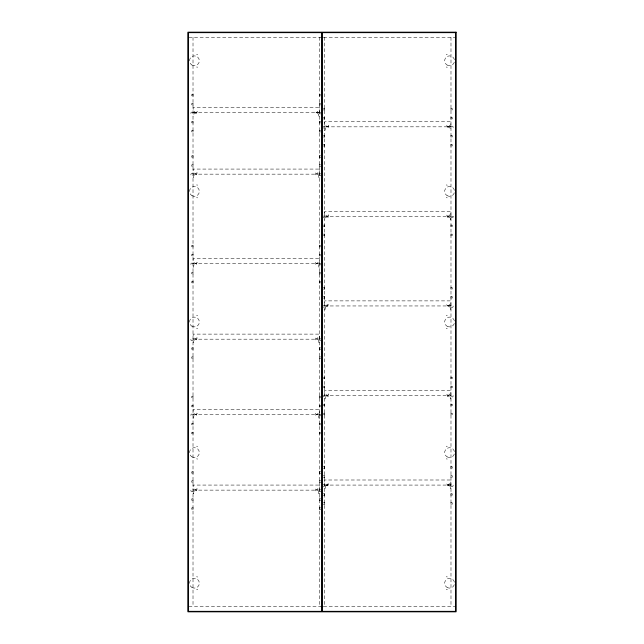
<?xml version="1.0" encoding="UTF-8"?>
<svg xmlns="http://www.w3.org/2000/svg" width="644" height="644" viewBox="0 0 644 644"><rect width="100%" height="100%" fill="white"/><g stroke="black" fill="none" stroke-linecap="round" stroke-linejoin="round"><path stroke-width="0.48" stroke-dasharray="3.22 2.42" d="M193.015 340.298C190.077 342.149 190.077 337.053 193.015 338.905M193.015 491.259C190.077 493.103 190.077 488.015 193.015 489.859M450.985 307.067C453.915 308.862 453.923 303.912 450.985 305.667M450.985 396.632C453.915 398.427 453.923 393.468 450.985 395.231M450.985 486.188C453.915 487.983 453.923 483.024 450.985 484.787M193.015 96.198L193.015 94.088M193.015 105.213L193.015 103.104M319.464 94.088L319.464 96.198M319.464 103.104L319.464 105.213M193.015 123.237L193.015 121.128M324.536 110.285L324.536 108.168M193.015 132.253L193.015 130.136M324.536 119.293L324.536 117.184M319.464 121.128L319.464 123.237M450.985 108.168L450.985 110.285M319.464 130.136L319.464 132.253M450.985 117.184L450.985 119.293M324.536 137.317L324.536 135.208M193.015 157.595L193.015 155.486M324.536 146.333L324.536 144.216M193.015 166.611L193.015 164.494M450.985 135.208L450.985 137.317M319.464 155.486L319.464 157.595M450.985 144.216L450.985 146.333M319.464 164.494L319.464 166.611M324.536 226.881L324.536 224.764M193.015 247.159L193.015 245.042M324.536 235.889L324.536 233.78M193.015 256.167L193.015 254.058M450.985 224.764L450.985 226.881M319.464 245.042L319.464 247.159M450.985 233.78L450.985 235.889M319.464 254.058L319.464 256.167M193.015 274.191L193.015 272.082M193.015 283.207L193.015 281.09M319.464 272.082L319.464 274.191M319.464 281.09L319.464 283.207M324.536 289.398L324.536 287.288M324.536 298.413L324.536 296.304M450.985 287.288L450.985 289.398M450.985 296.304L450.985 298.413M193.015 349.668L193.015 347.559M193.015 358.684L193.015 356.567M319.464 347.559L319.464 349.668M319.464 356.567L319.464 358.684M324.536 378.962L324.536 376.845M193.015 398.113L193.015 395.996M324.536 387.97L324.536 385.861M193.015 407.121L193.015 405.012M450.985 376.845L450.985 378.962M319.464 395.996L319.464 398.113M450.985 385.861L450.985 387.97M319.464 405.012L319.464 407.121M324.536 405.994L324.536 403.885M193.015 425.145L193.015 423.036M324.536 415.01L324.536 412.901M193.015 434.161L193.015 432.052M450.985 403.885L450.985 405.994M319.464 423.036L319.464 425.145M450.985 412.901L450.985 415.01M319.464 432.052L319.464 434.161M193.015 473.59L193.015 471.48M193.015 482.598L193.015 480.488M324.536 468.518L324.536 466.409M319.464 471.48L319.464 473.59M324.536 477.534L324.536 475.417M319.464 480.488L319.464 482.598M193.015 500.63L193.015 498.512M450.985 466.409L450.985 468.518M193.015 509.637L193.015 507.528M450.985 475.417L450.985 477.534M324.536 495.558L324.536 493.441M319.464 498.512L319.464 500.63M324.536 504.566L324.536 502.457M319.464 507.528L319.464 509.637M450.985 493.441L450.985 495.558M450.985 502.457L450.985 504.566M315.946 112.748C321.469 112.378 313.073 109.005 316.647 112.756M447.467 126.828C454.664 125.065 441.856 124.332 448.852 126.828M315.946 174.146C322.926 172.391 310.577 171.666 317.331 174.146M447.467 216.384C454.487 214.283 441.848 214.219 448.876 216.384M315.946 263.702C322.926 261.955 310.577 261.231 317.331 263.702M447.467 305.948C454.487 303.839 441.848 303.775 448.876 305.948M315.946 339.179C322.741 337.094 310.585 337.013 317.355 339.179M447.467 395.505C454.278 393.436 442.098 393.323 448.876 395.505M315.946 414.656C322.926 412.909 310.577 412.184 317.331 414.656M315.946 490.132C322.741 488.015 310.529 487.983 317.355 490.132M447.467 485.069C454.278 483 442.098 482.879 448.876 485.069M195.124 112.748C202.297 110.953 189.521 110.269 196.509 112.748M326.645 126.828C333.608 124.799 321.106 124.574 328.054 126.828M195.124 174.146C201.886 171.908 189.706 172.101 196.533 174.146M326.645 216.384C333.616 214.243 321.058 214.251 328.054 216.384M195.124 263.702C201.886 261.464 189.706 261.665 196.533 263.702M327.353 305.956C330.968 303.517 323.674 303.855 327.353 305.94M328.029 305.948L326.669 305.948M195.124 339.179C201.886 336.941 189.706 337.142 196.533 339.179M326.645 395.505C333.407 393.291 321.235 393.452 328.054 395.505M195.124 414.656C201.886 412.418 189.706 412.619 196.533 414.656M195.124 490.132C201.886 487.927 189.755 488.063 196.533 490.132M326.645 485.069C332.191 484.529 323.787 481.406 327.353 485.069M188.789 37.272L322.499 37.272M323.505 37.272L456.057 37.272M193.015 94.443L191.743 94.443L191.743 95.851L193.015 95.851M319.464 94.443L320.736 94.443M319.464 95.851L320.736 95.851M193.015 103.451L191.743 103.451L191.743 104.859L193.015 104.859M319.464 103.451L320.736 103.451M319.464 104.859L320.736 104.859M323.264 108.522L324.536 108.522M450.985 108.522L452.257 108.522L452.257 109.931L450.985 109.931M323.264 109.931L324.536 109.931M193.015 112.467C190.109 110.72 190.061 115.662 193.015 113.867M319.464 112.467L321.38 112.467M193.015 112.74L196.67 112.74L196.67 113.457M319.464 112.74L315.802 112.74L315.802 113.457L317.355 113.457A1.409 1.409 0 0 1 318.764 114.865M193.015 112.756L319.464 112.756M196.67 113.441L195.124 113.441A1.409 1.409 0 0 0 193.715 114.849L193.715 116.137L193.015 116.137M319.464 113.867L321.38 113.867M319.464 116.137L318.764 116.121L318.764 114.849M323.264 117.538L324.536 117.538M450.985 117.538L452.257 117.538L452.257 118.947L450.985 118.947M323.264 118.947L324.536 118.947M193.015 121.475L191.743 121.475L191.743 122.883L193.015 122.883M319.464 121.475L320.736 121.475M319.464 122.883L320.736 122.883M322.62 126.554L324.536 126.554M450.985 126.554C453.915 124.743 453.915 129.726 450.985 127.947M322.62 127.947L324.536 127.947M324.536 130.217L325.236 130.201L325.236 128.929A1.409 1.409 0 0 1 326.645 127.528L328.199 127.528L328.199 126.82L324.536 126.836L450.985 126.82L447.33 126.836L447.33 127.544L448.876 127.544A1.409 1.409 0 0 1 450.285 128.953L450.285 130.217L450.985 130.201M193.015 130.49L191.743 130.49L191.743 131.899L193.015 131.899M319.464 130.49L320.736 130.49M319.464 131.899L320.736 131.899M323.264 135.562L324.536 135.562M450.985 135.562L452.257 135.562L452.257 136.971L450.985 136.971M323.264 136.971L324.536 136.971M323.264 144.57L324.536 144.57M450.985 144.57L452.257 144.57L452.257 145.979L450.985 145.979M323.264 145.979L324.536 145.979M193.015 155.84L191.743 155.84L191.743 157.249L193.015 157.249M319.464 155.84L320.736 155.84M319.464 157.249L320.736 157.249M193.015 164.848L191.743 164.848L191.743 166.257L193.015 166.257M319.464 164.848L320.736 164.848M319.464 166.257L320.736 166.257M193.015 173.864C190.109 172.117 190.061 177.06 193.015 175.265M319.464 173.864L321.38 173.864M193.015 174.154L319.464 174.154M319.464 175.265L321.38 175.265M193.015 177.511L193.715 177.511L193.715 176.247A1.409 1.409 0 0 1 195.124 174.838L196.67 174.854L196.67 174.138M319.464 177.527L318.764 177.527L318.764 176.247A1.409 1.409 0 0 0 317.355 174.854L315.802 174.838L315.802 174.138M322.62 216.11L324.536 216.11M450.985 216.11L453.183 216.392M324.536 216.4L450.985 216.4M328.199 217.084L326.645 217.084A1.409 1.409 0 0 0 325.236 218.493L325.236 219.773L324.536 219.757M447.33 217.084L448.876 217.084M322.62 217.511L324.536 217.511M450.985 217.511L453.046 217.471L453.183 216.392M450.985 219.773L450.285 219.757L450.285 218.493M323.264 225.118L324.536 225.118M450.985 225.118L452.257 225.118L452.257 226.527L450.985 226.527M323.264 226.527L324.536 226.527M323.264 234.134L324.536 234.134M450.985 234.134L452.257 234.134L452.257 235.535L450.985 235.535M323.264 235.535L324.536 235.535M193.015 245.396L191.743 245.396L191.743 246.805L193.015 246.805M319.464 245.396L320.736 245.396M319.464 246.805L320.736 246.805M193.015 254.404L191.743 254.404L191.743 255.813L193.015 255.813M319.464 254.404L320.736 254.404M319.464 255.813L320.736 255.813M193.015 263.428C190.109 261.673 190.061 266.616 193.015 264.821M319.464 263.428L321.38 263.428M193.015 263.71L319.464 263.71M319.464 264.821L321.38 264.821M193.015 267.075L193.715 267.075L193.715 265.803A1.409 1.409 0 0 1 195.124 264.394L196.67 264.394L196.67 263.694M319.464 267.075L318.764 267.091L318.764 265.803A1.409 1.409 0 0 0 317.355 264.418L315.802 264.394L315.802 263.694M193.015 272.436L191.743 272.436L191.743 273.837L193.015 273.837M319.464 272.436L320.736 272.436M319.464 273.837L320.736 273.837M193.015 281.444L191.743 281.444L191.743 282.853L193.015 282.853M319.464 281.444L320.736 281.444M319.464 282.853L320.736 282.853M323.264 287.643L324.536 287.643M450.985 287.643L452.257 287.643L452.257 289.051L450.985 289.051M323.264 289.051L324.536 289.051M323.264 296.651L324.536 296.651M450.985 296.651L452.257 296.651L452.257 298.059L450.985 298.059M323.264 298.059L324.536 298.059M322.62 305.667L324.536 305.667M324.536 305.94L328.199 305.94L328.199 306.657L326.645 306.657M450.985 305.94L447.33 305.94L447.33 306.657L448.876 306.657M324.536 305.956L450.985 305.956M322.62 307.067L324.536 307.067M324.536 309.321L325.236 309.321L325.236 308.049A1.409 1.409 0 0 1 326.645 306.641M450.985 309.337L450.285 309.337L450.285 308.049A1.409 1.409 0 0 0 448.876 306.641M319.464 338.905L321.38 338.905M193.015 339.187L319.464 339.187M319.464 340.298L321.38 340.298M193.015 342.568L193.715 342.552L193.715 341.28A1.409 1.409 0 0 1 195.124 339.879L196.67 339.879L196.67 339.171M319.464 342.568L318.764 342.552L318.764 341.28A1.409 1.409 0 0 0 317.355 339.895L315.802 339.879L315.802 339.171M193.015 347.913L191.743 347.913L191.743 349.322L193.015 349.322M319.464 347.913L320.736 347.913M319.464 349.322L320.736 349.322M193.015 356.921L191.743 356.921L191.743 358.33L193.015 358.33M319.464 356.921L320.736 356.921M319.464 358.33L320.736 358.33M323.264 377.199L324.536 377.199M450.985 377.199L452.257 377.199L452.257 378.608L450.985 378.608M323.264 378.608L324.536 378.608M323.264 386.215L324.536 386.215M450.985 386.215L452.257 386.215L452.257 387.624L450.985 387.624M323.264 387.624L324.536 387.624M322.62 395.231L324.536 395.231M324.536 395.513L450.985 395.513M326.645 396.221L328.199 396.205M447.33 396.205L448.876 396.221M193.015 396.35L191.743 396.35L191.743 397.759L193.015 397.759M319.464 396.35L320.736 396.35M322.62 396.632L324.536 396.632M319.464 397.759L320.736 397.759M324.536 398.894L325.236 398.877L325.236 397.614A1.409 1.409 0 0 1 326.645 396.205M450.985 398.894L450.285 398.877L450.285 397.614A1.409 1.409 0 0 0 448.876 396.205M323.264 404.239L324.536 404.239M450.985 404.239L452.257 404.239L452.257 405.648L450.985 405.648M193.015 405.366L191.743 405.366L191.743 406.775L193.015 406.775M319.464 405.366L320.736 405.366M323.264 405.648L324.536 405.648M319.464 406.775L320.736 406.775M323.264 413.247L324.536 413.247M450.985 413.247L452.257 413.247L452.257 414.656L450.985 414.656M193.015 414.382C190.109 412.627 190.061 417.57 193.015 415.783M319.464 414.382L321.38 414.382M193.015 414.664L319.464 414.664M323.264 414.656L324.536 414.656M319.464 415.783L321.38 415.783M193.015 418.045L193.715 418.028L193.715 416.765A1.409 1.409 0 0 1 195.124 415.356L196.67 415.356L196.67 414.647M319.464 418.045L318.764 418.028L318.764 416.765A1.409 1.409 0 0 0 317.355 415.372L315.802 415.356L315.802 414.647M193.015 423.39L191.743 423.39L191.743 424.799L193.015 424.799M319.464 423.39L320.736 423.39M319.464 424.799L320.736 424.799M193.015 432.398L191.743 432.398L191.743 433.806L193.015 433.806M319.464 432.398L320.736 432.398M319.464 433.806L320.736 433.806M323.264 466.763L324.536 466.763M450.985 466.763L452.257 466.763L452.257 468.164L450.985 468.164M323.264 468.164L324.536 468.164M193.015 471.827L191.743 471.827L191.743 473.235L193.015 473.235M319.464 471.827L320.736 471.827M319.464 473.235L320.736 473.235M323.264 475.771L324.536 475.771M450.985 475.771L452.257 475.771L452.257 477.18L450.985 477.18M323.264 477.18L324.536 477.18M193.015 480.843L191.743 480.843L191.743 482.251L193.015 482.251M319.464 480.843L320.736 480.843M319.464 482.251L320.736 482.251M322.62 484.787L324.536 484.787M324.536 485.061L328.199 485.061L328.199 485.777M450.985 485.061L447.33 485.061L447.33 485.777M324.536 485.077L450.985 485.077M326.645 485.777L328.199 485.761M447.33 485.761L448.876 485.777M322.62 486.188L324.536 486.188M324.536 488.45L325.236 488.434L325.236 487.17A1.409 1.409 0 0 1 326.645 485.761M450.985 488.434L450.285 488.45L450.285 487.17A1.409 1.409 0 0 0 448.876 485.761M319.464 489.859L321.38 489.859M193.015 490.124L319.464 490.14M319.464 491.259L321.38 491.259M193.015 493.505L193.715 493.505M318.764 493.505L319.464 493.505M193.015 493.521L193.715 493.521L193.715 492.241A1.409 1.409 0 0 1 195.124 490.833L196.67 490.833L196.67 490.124M319.464 493.521L318.764 493.521L318.764 492.241A1.409 1.409 0 0 0 317.355 490.849L315.802 490.849L315.802 490.124M323.264 493.795L324.536 493.795M450.985 493.795L452.257 493.795L452.257 495.204L450.985 495.204M323.264 495.204L324.536 495.204M193.015 498.867L191.743 498.867L191.743 500.275L193.015 500.275M319.464 498.867L320.736 498.867M319.464 500.275L320.736 500.275M323.264 502.811L324.536 502.811M450.985 502.811L452.257 502.811L452.257 504.22L450.985 504.22M323.264 504.22L324.536 504.22M193.015 507.875L191.743 507.875L191.743 509.283L193.015 509.283M319.464 507.875L320.736 507.875M319.464 509.283L320.736 509.283M188.789 606.729L322.499 606.729M323.505 606.729L455.211 606.729M316.647 112.74L317.355 112.748M327.353 485.061L328.054 485.069M450.985 37.272L450.985 606.729M450.848 126.836L450.848 121.764L324.673 121.764L324.673 126.836M450.848 216.392L450.848 211.321L324.673 211.321L324.673 216.392M450.848 305.948L450.848 300.885L324.673 300.885L324.673 305.948M450.848 395.513L450.848 390.441L324.673 390.441L324.673 395.513M450.848 485.069L450.848 479.997L324.673 479.997L324.673 485.069M447.33 216.376L447.33 217.1M447.33 395.497L447.33 396.221M328.199 216.376L328.199 217.1M328.199 395.497L328.199 396.221M324.536 37.272L324.536 606.729M319.464 37.272L319.464 606.729M319.327 112.748L319.327 107.685L193.152 107.685L193.152 112.748M319.327 174.146L319.327 169.074L193.152 169.074L193.152 174.146M319.327 263.702L319.327 258.638L193.152 258.638L193.152 263.702M319.327 339.187L319.327 334.115L193.152 334.115L193.152 339.187M319.327 414.664L319.327 409.592L193.152 409.592L193.152 414.664M319.327 490.14L319.327 485.069L193.152 485.069L193.152 490.14M193.015 37.272L193.015 606.729M448.876 217.1A1.409 1.409 0 0 1 450.285 218.509M196.823 54.378L197.37 54.523L196.855 54.305M196.823 67.048L197.37 67.193L196.855 66.984M196.823 184.981L197.37 185.126L196.855 184.917M196.823 197.66L197.338 197.869L196.855 197.587M196.823 315.592L197.338 315.802L196.855 315.52M196.823 328.263L197.338 328.48L196.855 328.199M196.823 446.195L197.338 446.413L196.855 446.131M196.823 458.874L197.338 459.083L196.855 458.802M196.823 576.807L197.338 577.016L196.855 576.734M196.823 589.477L197.37 589.622L196.823 589.477M446.63 54.378L447.145 54.587L446.662 54.305M446.63 67.048L447.145 67.266L446.662 66.984M446.63 184.981L447.145 185.198L446.662 184.917M446.63 197.66L447.145 197.869L446.662 197.587M446.63 315.592L447.145 315.802L446.662 315.52M446.63 328.263L447.145 328.48L446.662 328.199M446.63 446.195L447.145 446.413L446.662 446.131M446.63 458.874L447.145 459.083L446.662 458.802M446.63 576.807L447.178 576.952L446.662 576.734M446.63 589.477L447.178 589.622L446.63 589.477M191.952 587.481A4.927 4.927 0 0 0 199.35 583.214A4.927 4.927 0 0 0 191.952 578.948A4.927 4.927 0 0 0 191.952 587.481M191.952 456.878A4.927 4.927 0 0 0 199.35 452.603A4.927 4.927 0 0 0 191.952 448.337A4.927 4.927 0 0 0 191.952 456.878M191.952 326.267A4.927 4.927 0 0 0 199.35 322A4.927 4.927 0 0 0 191.952 317.733A4.927 4.927 0 0 0 191.952 326.267M191.952 195.663A4.927 4.927 0 0 0 199.35 191.397A4.927 4.927 0 0 0 191.952 187.122A4.927 4.927 0 0 0 191.952 195.663M191.952 65.052A4.927 4.927 0 0 0 199.35 60.786A4.927 4.927 0 0 0 191.952 56.519A4.927 4.927 0 0 0 191.952 65.052M447.113 65.052A4.927 4.927 0 0 0 454.511 60.786A4.927 4.927 0 0 0 447.113 56.519A4.927 4.927 0 0 0 447.113 65.052M447.113 195.663A4.927 4.927 0 0 0 454.511 191.397A4.927 4.927 0 0 0 447.113 187.122A4.927 4.927 0 0 0 447.113 195.663M447.113 326.267A4.927 4.927 0 0 0 454.511 322A4.927 4.927 0 0 0 447.113 317.733A4.927 4.927 0 0 0 447.113 326.267M447.113 456.878A4.927 4.927 0 0 0 454.511 452.603A4.927 4.927 0 0 0 447.113 448.337A4.927 4.927 0 0 0 447.113 456.878M447.113 587.481A4.927 4.927 0 0 0 454.511 583.214A4.927 4.927 0 0 0 447.113 578.948A4.927 4.927 0 0 0 447.113 587.481"/><path stroke-width="0.97" d="M321.155 37.272L322.845 37.272M321.155 606.729L322.845 606.729M456.057 32.2L187.943 32.2L187.943 611.8L456.057 611.8L456.057 32.2M321.581 32.619L188.362 32.619L188.362 611.381L321.581 611.381L321.581 32.619M455.638 32.619L322.419 32.619L322.419 611.381L455.638 611.381L455.638 32.619"/></g></svg>
